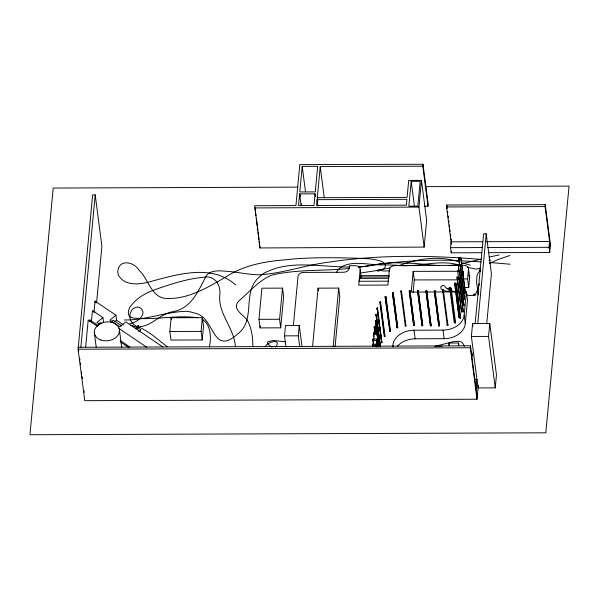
<?xml version="1.0" encoding="UTF-8"?>
<svg xmlns="http://www.w3.org/2000/svg" width="599" height="599" viewBox="0 0 599 599"><rect width="100%" height="100%" fill="white"/><g stroke="black" fill="none" stroke-linecap="round" stroke-linejoin="round"><path stroke-width="0.9" d="M428.008 206.236L422.812 166.208L320.21 166.589L317.283 197.715L407.103 197.378L408.705 180.426L421.471 180.381L426.668 220.41L424.159 247.088L259.899 247.964L254.717 205.727L295.936 205.569L299.792 164.613L422.991 164.261L428.195 204.289L428.008 206.236L424.279 206.251M259.899 247.964L259.914 245.755M252.823 346.536C252.988 337.589 251.587 328.14 247.282 320.195C242.73 314.213 230.465 308.38 239.802 300.077C250.038 291.271 259.255 280.077 272.058 275.046C297.344 269.108 323.662 271.19 349.367 268.442M478.324 385.157L476.999 399.226L84.781 400.686L78.095 349.224L92.643 194.892L95.219 194.877L101.905 246.346L96.566 303.027M80.858 347.263L95.219 194.877M85.605 347.51L88.188 320.076L97.472 326.358M89.73 321.67L89.887 319.971L98.363 325.706M91.377 322.15L92.471 310.522L102.908 317.59L103.56 322.621M93.961 312.7L95.054 301.072L115.921 315.201L116.58 320.233L123.394 324.845M169.839 331.502L171.134 317.755L202.395 317.635L203.51 326.215L202.215 339.962L170.955 340.075L169.839 331.502L201.099 331.382L202.215 339.962M201.099 331.382L202.395 317.635M258.97 319.334L261.898 288.209L282.511 288.126L283.627 296.707L280.691 327.833L260.078 327.908L258.97 319.334L279.576 319.252L280.691 327.833M260.078 327.908L260.251 326.081M279.576 319.252L282.511 288.126M285.963 346.896L284.532 335.867L285.506 325.497L299.245 325.444L301.993 346.581M299.612 193.889L298.512 205.562L313.973 205.502L315.067 193.836L299.612 193.889L301.147 205.719M302.203 166.395L299.799 191.95L315.254 191.89L317.657 166.342L302.203 166.395L305.512 191.867M293.405 325.444L298.032 276.319A5.189 3.871 -7.4 0 1 303.558 272.41L343.609 272.26A5.189 3.871 -7.4 0 0 349.135 268.345L349.382 265.754L355.372 265.731A5.189 3.871 -7.4 0 1 360.164 269.61L361.055 276.468M299.702 346.843L298.272 335.822L299.245 325.444M317.096 199.662L316.549 205.494L406.369 205.157L406.923 199.325L317.096 199.662L317.927 206.026M312.566 346.694L318.084 288.164L338.69 288.082L339.805 296.662L335.081 346.828M333.179 346.619L338.69 288.082M360.164 269.61L358.704 285.169L387.92 285.057L389.38 269.498A5.189 3.871 -7.4 0 1 394.906 265.589L458.145 265.35M359.273 281.53L359.565 278.415L388.781 278.303M360.111 278.595L360.261 277.038L389.477 276.933M360.733 278.003L360.957 275.667L389.26 275.562M372.466 344.208L372.316 345.765L375.753 345.75L375.902 344.193L372.466 344.208L372.705 346.065M373.282 344.32L372.952 339.056L376.382 339.041L377.348 346.462M373.993 339.034L373.536 332.842L376.973 332.827L378.388 346.439M374.779 333.538L374.21 326.418L374.734 326.418L375.58 332.909M375.311 333.538L374.734 326.418M378.598 346.162L375.401 320.607L378.92 346.566M375.543 320.6L375.348 321.124M376.958 346.162L376.382 339.041M411.191 181.325L408.847 206.198L417.84 206.168L420.184 181.295L411.191 181.325L414.501 206.797M409.244 291.324L409.312 290.605L410.001 290.605L414.388 325.631L413.699 325.631L409.244 291.324L409.933 291.316L414.388 325.631M409.933 291.316L410.001 290.605M424.159 247.088L418.956 207.059L421.471 180.381M422.812 166.208L422.991 164.261M457.584 271.272L413.16 271.354L411.206 292.065L458.894 291.885M413.085 292.537L414.276 279.928L413.16 271.354M413.699 325.631L409.312 290.605M417.585 291.428L417.66 290.627L418.349 290.62L422.729 325.736L422.04 325.736L417.585 291.428L418.274 291.428L422.729 325.736M418.274 291.428L418.349 290.62M422.04 325.736L417.66 290.627M425.986 291.541L426.069 290.642L426.758 290.642L431.123 325.849L430.441 325.849L425.986 291.541L426.668 291.533L431.123 325.849M426.668 291.533L426.758 290.642M430.441 325.849L426.069 290.642M434.312 291.601L434.402 290.62L435.091 290.62L439.456 325.908L438.768 325.916L434.312 291.601L435.001 291.601L439.456 325.908M435.001 291.601L435.091 290.62M451.391 244.257L446.547 206.954L446.734 205.015L545.247 204.648L550.451 244.677L549.717 252.456L488.38 252.681M438.768 325.916L434.402 290.62M481.873 252.703L451.197 252.823L450.53 247.672L451.084 241.839L482.682 241.719M451.197 252.823L451.354 251.153M448.816 345.765L449.07 343.032L458.542 342.995L458.879 345.571M458.991 271.497L458.198 264.488L460.167 264.481L464.622 298.789L464.569 299.305L462.6 299.313M459.605 265.177L458.812 258.169L460.878 258.162L465.333 292.469L465.288 292.986L463.222 293.001M457.067 277.592L457.112 277.075L458.871 277.067L463.282 311.899L461.522 311.907L457.067 277.592L458.827 277.592L463.282 311.899M463.963 305.7L459.553 270.875L457.688 270.883L457.636 271.399L459.508 271.392L463.963 305.7L462.091 305.707M458.827 277.592L458.871 277.067M459.508 271.392L459.553 270.875M464.569 299.305L460.167 264.481M465.288 292.986L460.878 258.162M462.735 275.51L463.139 271.257L463.364 272.972M458.287 345.728L458.542 342.995M461.522 311.907L457.112 277.075M397.317 346.327A19.894 14.833 -7.4 0 1 415.144 338.794L444.121 338.69A19.894 14.833 -7.4 0 0 465.303 323.685L464.188 315.104L466.381 291.863L464.51 291.87M464.397 287.483L468.718 287.468L467.602 278.894L468.515 269.206A5.189 3.871 -7.4 0 0 463.723 265.327L461.859 265.335M465.303 323.685L467.49 300.436L466.381 291.863M468.718 287.468L469.623 277.779L468.515 269.206M476.999 399.226L470.312 347.764L470.492 345.81L78.282 347.278L78.761 350.954M471.376 336.466L472.596 323.497L489.772 323.438L496.459 374.899L495.238 387.867L478.062 387.935L471.376 336.466L488.552 336.406L495.238 387.867M475.134 323.804L483.618 233.79L486.216 233.782L491.42 273.81L486.695 323.917M477.74 323.789L486.216 233.782M476.063 388.699L476.946 379.354L475.089 379.362M488.552 336.406L489.772 323.438M550.264 246.616L545.068 206.588L545.247 204.648M549.717 252.456L549.051 247.305L549.597 241.472L486.395 241.704M380.051 346.334L376.022 314.288L380.492 346.746M380.305 346.334L376.277 314.288M377.063 308.418L377.542 307.931L381.877 342.755L377.063 308.418L381.877 342.755M377.415 308.448L377.542 307.931M381.518 342.733L377.183 307.908M209.395 347.008C211.365 337.731 211.088 324.284 201.781 319.05M471.638 357.386L473.173 352.579M454.596 283.477L454.896 282.99L456.386 283.447L460.541 318.241L459.051 317.784L454.596 283.477L456.086 283.926L460.541 318.241M456.086 283.926L456.386 283.447M459.051 317.784L454.896 282.99M379.818 302.181L380.567 301.859L385.022 336.166L384.693 336.638L384.273 336.488L379.818 302.181L380.567 301.859M384.273 336.488L385.022 336.166M451.01 290.148C453.054 287.977 448.988 287.34 447.73 288.718M265.162 346.888C267.154 341.408 282.481 338.308 275.555 347.165M102.908 317.59L96.888 322.554L99.921 324.606M98.423 324.074L100.228 322.584L101.74 323.61M115.921 315.201L109.909 320.166L119.755 326.837L125.775 321.865L162.928 347.023M110.837 322.187L113.241 320.203L121.575 325.841M114.776 321.723L116.58 320.233M385.12 296.834L386.026 296.775L390.481 331.09L389.964 331.457L385.12 296.834L389.964 331.457M385.509 297.149L386.026 296.775M389.575 331.142L390.099 330.775L385.644 296.468M449.729 287.827L450.298 287.505L451.152 288.426L455.607 322.734L455.03 323.048L454.184 322.135L449.729 287.827L450.575 288.74L451.152 288.426M454.184 322.135L454.761 321.813L455.607 322.734M489.368 263.485L497.529 259.734L509.921 255.466M450.066 290.77L447.408 291.361L444.458 290.755A10.161 7.577 -7.4 0 1 442.534 289.736C438.034 287.932 443.208 283.005 445.162 286.824A10.198 7.6 -7.4 0 0 446.906 288.523L449.325 289.886M129.848 323.557C136.707 322.928 148.574 313.786 139.904 307.601C136.332 305.879 132.192 308.552 130.814 311.937C127.243 319.469 133.442 326.17 140.54 327.833A97.824 72.921 -7.4 0 1 145.617 330.551L152.528 335.066L167.114 346.739M392.442 293.008L393.086 292.791L393.333 293.27L397.796 327.578L397.152 327.803L392.442 293.008L397.152 327.803M392.697 293.495L393.333 293.27M396.897 327.324L397.541 327.099L393.086 292.791M434.754 346.417L453.398 341.61L459.628 341.31A5.526 4.118 -7.4 0 1 461.245 341.962L463.012 343.639L464.397 346.2M138.676 331.539L140.413 330.603L140.765 329.63C137.246 328.507 134.251 325.264 130.342 325.377M398.837 265.671C418.214 258.513 439.411 255.226 459.485 262.025M481.004 259.18L461.455 263.822M390.6 267.76L376.883 270.538L360.733 272.964M499.042 254.964L495.343 255.743A231.513 172.587 -7.4 0 0 489.098 257.158M459.104 264.384L448.741 265.634M135.224 328.716C138.384 329.72 139.44 322.337 137.343 326.455L137.568 326.747C151.15 327.376 160.113 313.367 173.47 311.585C192.399 307.751 198.486 289.909 206.662 275.218C211.732 269.543 220.155 270.883 226.916 271.287C237.653 272.096 248.218 274.634 259 274.791C282.773 273.563 305.445 264.968 329.031 262.137C379.496 254.5 430.891 255.301 481.641 259.449M442.631 290.013L443.312 289.909L443.492 290.957L442.811 291.062L442.631 290.013L447.266 325.369L447.947 325.264L443.312 289.909M358.412 267.364C391.709 261.621 425.545 258.985 459.328 260.752M400.768 291.047L401.45 290.964L405.972 325.893L405.283 325.968L400.768 291.047L400.828 291.661L401.51 291.586L401.45 290.964M389.253 270.875L383.517 271.018A5.181 3.864 -7.4 0 1 382.319 270.718C380.739 269.932 378.815 269.625 377.16 270.381C375.917 272.478 383.787 269.453 384.603 267.918C387.194 265.252 383.727 262.018 381.084 261.269C372.211 258.191 362.612 258.558 353.35 258.094C330.423 257.607 307.429 257.196 284.607 259.891C263.702 261.508 242.513 265.664 224.835 277.592C206.348 288.246 186.222 300.324 164.036 298.227C150.439 295.434 148.252 278.385 138.848 270.082C134.64 262.34 120.197 258.783 118.003 269.79A17.611 13.126 -7.4 0 0 118.392 275.031C124.54 286.696 140.87 284.503 151.457 281.313C178.502 274.035 212.405 263.882 235.759 285.034M124.307 319.963C145.235 320.368 165.054 311.959 185.742 311.3A29.051 21.654 -7.4 0 1 195.237 313.27C214.734 316.923 212.053 355.709 236.261 335.17A43.742 32.608 -7.4 0 0 240.528 331.472C255.047 316.684 242.318 291.069 259.427 276.918A29.636 22.096 -7.4 0 1 264.488 272.942C290.755 259.21 321.603 267.349 349.823 267.004M358.524 266.997L367.427 266.188L381.009 263.62L393.917 262.729L414.68 263.403L438.97 265.649M254.702 207.935L418.956 207.059M298.04 187.135L53.199 188.049L29.95 434.739L545.801 432.815L569.05 186.124L425.133 186.663M446.547 206.954L545.068 206.588M450.53 247.672L482.128 247.552M487.706 247.537L549.051 247.305M458.767 258.686L460.833 258.678M458.145 265.005L460.114 264.998M463.282 278.909L467.602 278.894M359.071 281.275L388.287 281.171M463.267 292.477L465.333 292.469M462.653 298.796L464.622 298.789M462.143 305.191L464.008 305.183M461.574 311.383L463.334 311.383M413.767 324.92L414.456 324.913M422.115 324.935L422.804 324.935M430.524 324.958L431.213 324.95M438.857 324.928L439.546 324.928M374.061 327.975L374.585 327.975M393.071 346.941L392.847 345.226A19.894 14.833 -7.4 0 1 414.029 330.221L443.005 330.109A19.894 14.833 -7.4 0 0 464.188 315.104M373.387 334.399L376.823 334.384M284.532 335.867L298.272 335.822M372.803 340.614L376.239 340.599M436.619 346.514L442.144 346.492M78.095 349.224L470.312 347.764M414.276 279.928L457.771 279.853M461.118 260.805L480.915 261.875M488.896 260.063L490.708 260.221M489.997 262.527L510.123 264.219M285.873 341.834L273.354 340.509L268.18 341.52L267.566 342.538L267.843 343.706L269.827 345.915L272.036 347.21M467.295 294.903C468.822 296.22 479.694 295.322 473.914 293.884L473.457 294.918L474.116 295.824L475.718 294.236L477.935 288.658A129.796 96.761 -7.4 0 0 479.365 283.656M197.64 317.799C176.45 314.602 155.036 320.413 133.817 318.047C125.977 317.672 127.692 308.522 131.915 304.704C137.59 297.411 146.014 293.001 154.497 289.811C170.438 284.285 186.678 278.767 203.578 277.292C214.382 274.844 221.188 284.997 219.796 294.738C217.931 313.711 233.865 327.675 235.347 345.885M459.381 265.095C438.625 258.798 417.361 268.067 396.179 265.2A426.997 318.316 -7.4 0 1 384.184 264.81C369.793 265.934 346.881 257.652 336.75 271.527L337.065 272.56M467.332 267.281L475.336 269.041L477.56 268.906L479.327 268L480.75 271.25M461.17 262.519L470.41 265.23M459.351 317.305L460.841 317.755M455.382 292.065L451.062 290.605M118.954 328.447L146.815 347.315M120.691 340.831L129.938 347.083M120.676 342.074L128.411 347.308M390.099 330.775L390.481 331.09M397.541 327.099L397.796 327.578M447.947 325.264L447.767 324.216L447.086 324.321L447.266 325.369M472.596 323.497L472.955 326.26M470.492 345.81L477.178 397.279M458.812 258.169L459.897 266.518M458.198 264.488L459.283 272.837M457.688 270.883L458.722 279.748M459.134 282.009L459.328 284.383M459.733 286.644L459.972 288.501M460.339 291.279L460.526 293.652M460.938 295.921L461.133 298.295M461.544 300.556L461.784 302.405M446.734 205.015L447.206 208.654M447.558 211.387L447.797 213.207M448.149 215.932L448.389 217.751M448.741 220.484L448.98 222.304M449.332 225.029L449.572 226.849M449.924 229.582L450.163 231.401M450.515 234.127L450.748 235.946M451.107 238.679L451.339 240.499M450.298 287.505L455.03 323.048M449.07 343.032L449.295 344.747M443.005 330.109L444.121 338.69M414.029 330.221L415.144 338.794M389.38 269.498L389.605 271.212M380.148 301.709L384.693 336.638M376.022 314.288L380.238 346.746M375.401 320.607L378.778 346.739M374.21 326.418L375.049 332.909M375.902 344.193L376.262 346.978M373.536 332.842L374.016 336.548M372.952 339.056L373.432 342.77M320.21 166.589L324.231 197.52M317.283 197.715L317.755 201.354M315.067 193.836L315.426 196.562M318.084 288.164L318.413 290.732M300.151 194.675L300.384 196.494M301.334 203.772L301.567 205.592M255.069 208.452L255.429 211.185M255.78 213.91L256.013 215.73M256.372 218.463L257.315 225.741M257.555 227.56L257.907 230.286M258.139 232.105L258.498 234.838M258.731 236.657L259.09 239.383M259.322 241.202L259.681 243.935M171.134 317.755L171.359 319.469M119.448 330.034L121.717 347.495M95.054 301.072L95.271 302.75M94.328 332.662L96.237 347.368M89.887 319.971L90.112 321.648M79.712 358.307L79.952 360.141M80.311 362.897L80.551 364.739M81.501 372.091L81.741 373.926M82.1 376.681L82.34 378.523M83.89 390.466L84.13 392.308M478.339 294.948L476.572 282.384L476.931 276.146A20.029 14.93 -7.4 0 1 480.346 270.029M405.972 325.893L405.905 325.279L405.224 325.354L405.283 325.968M468.732 275.36A5.189 3.871 -7.4 0 1 469.623 277.779M360.591 275.997A5.189 3.871 -7.4 0 1 360.927 276.498M100.999 340.037A12.631 9.419 -7.4 0 0 119.471 330.281A12.631 9.419 -7.4 0 0 100.198 323.722A12.631 9.419 -7.4 0 0 100.999 340.037"/></g></svg>
